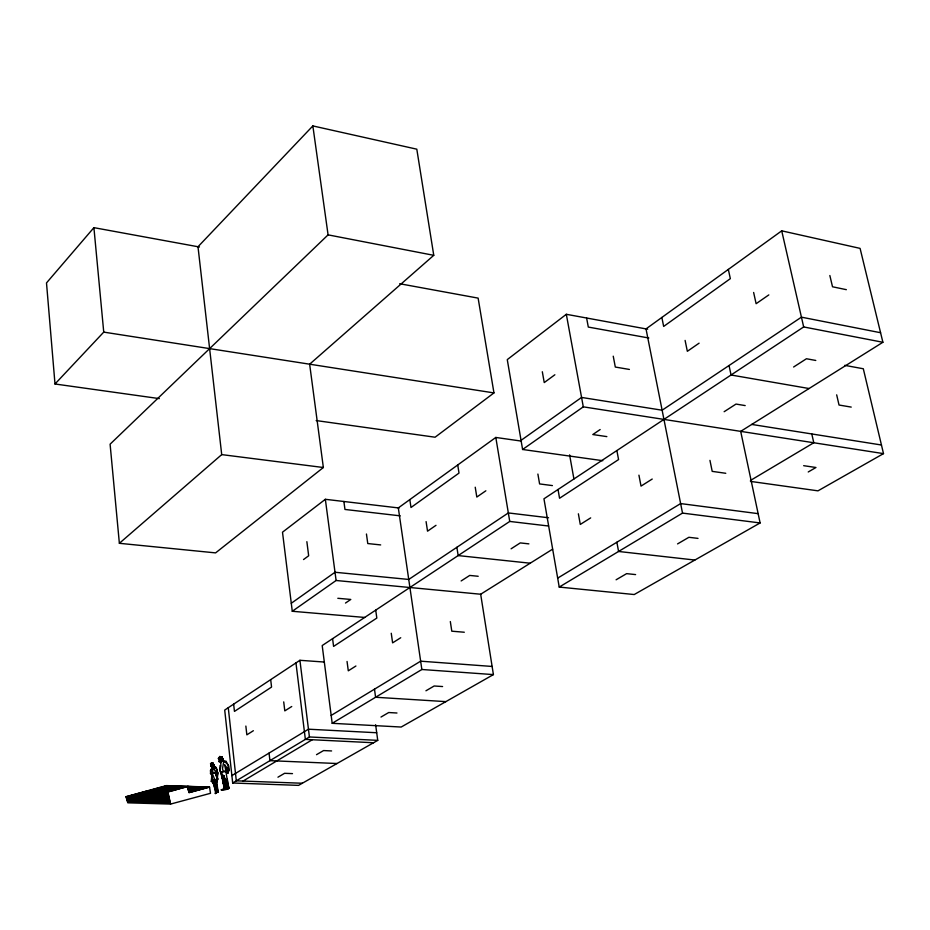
<?xml version="1.0" encoding="UTF-8"?>
<svg xmlns="http://www.w3.org/2000/svg" width="930" height="930" viewBox="0 0 930 930"><rect width="100%" height="100%" fill="white"/><g stroke="black" fill="none" stroke-linecap="round" stroke-linejoin="round"><path stroke-width="1.4" d="M225.362 778.84L226.92 789.303L221.538 790.151L224.374 788.687L221.491 771.772M221.48 774.504L219.864 770.424L220.922 765.936L220.677 761.856L222.677 760.415L222.572 758.787L219.84 758.206L220.736 762.705L222.677 760.415L226.106 761.391L228.548 765.785L228.978 770.365L228.024 772.714L227.036 767.924L224.595 764.716C226.443 772.586 226.874 780.421 229.047 788.198L228.245 788.826L225.56 787.478L228.024 785.385L229.047 788.198L226.967 786.675L226.037 780.688L222.526 774.434L222.224 778.422L224.374 788.687M220.166 759.066L218.922 758.369L219.724 756.532L222.189 756.892L222.456 758.927L221.201 759.182M219.864 770.424L219.992 765.588M220.677 761.856L220.736 762.705L218.992 761.542L219.108 758.357L219.84 758.206M213.458 763.728L212.133 763.995L212.389 762.728L213.854 766.029L210.68 769.784L210.506 773.621L215.121 772.551L217.608 778.84L216.702 780.712L217.69 772.609L215.923 767.39L212.482 765.564L211.924 763.321L213.214 762.833L212.389 762.728L210.587 763.577L211.005 766.39L212.644 767.459L214.284 765.018L211.924 763.321L210.587 763.577L211.005 766.39L212.482 765.564M216.841 769.005L216.562 774.585L217.411 778.817L217.667 773.121L215.923 767.39L210.32 770.889M228.024 772.714L228.548 765.785C226.815 762.693 223.456 760.438 219.817 760.868L218.992 761.542M217.411 778.817L217.271 776.073L215.202 772.656L212.121 773.074C214.597 779.108 217.422 785.664 217.027 792.279L218.12 792.348L216.248 782.921L217.678 779.48L215.202 772.656L215.679 771.447L213.575 768.843M216.446 790.07L214.365 781.898L214.737 779.247L212.482 779.886L215.62 791.093L215.342 793.534L217.632 791.976L217.225 789.489L216.446 790.07L217.027 792.279L216.934 785.501M217.69 772.609L217.271 776.073L215.679 771.447L215.121 772.551M214.377 785.652L212.18 781.223L212.656 780.41L214.877 780.584L211.284 781.398L212.121 773.074M225.978 762.251L226.106 761.391M223.735 761.368L222.491 768.796L223.351 771.668L220.887 773.039L222.224 778.422L223.072 776.445L225.618 788.663L226.92 789.303L221.049 789.803L225.618 788.663M217.841 790.302L216.469 779.212L217.608 778.84M220.422 757.625L222.956 758.578L221.747 759.45L223.142 759.031L222.049 757.869C218.387 756.497 217.853 760.821 219.038 757.904M222.584 759.054L222.235 760.717L222.572 758.787M215.737 788.303L215.923 793.162L213.83 784.502L212.18 781.223L212.482 779.886L211.284 781.398M224.874 778.98L224.072 788.489L226.92 789.303M211.005 766.39L211.924 763.321L214.528 767.715M215.469 782.386L216.469 779.212M219.678 757.95L221.7 758.09L222.189 756.892L221.433 757.543L219.724 756.532L218.922 758.369M226.967 786.675L226.42 788.001L225.56 787.478L228.524 787.838L228.024 785.385M213.854 766.029L215.028 766.715L214.795 767.576L213.563 766.634L214.284 765.018M224.932 772.04L226.013 770.459L223.351 771.668M199.45 247.008L93.907 227.652L46.5 282.918L54.998 383.985L159.344 398.61M54.998 383.985L103.742 332.115L93.907 227.652M223.13 783.479L224.025 782.525L222.956 781.944M312.852 125.922L197.997 246.752L221.712 454.607L119.366 543.306L110.1 444.18L328.081 234.86L312.852 125.922L416.803 149.184L433.764 255.32L309.644 364.2L323.361 467.511L215.597 552.885L119.366 543.306M227.234 772.202L228.978 770.365L228.222 766.75M216.632 782.525L215.086 783.072L218.12 792.348L217.283 789.512M212.644 767.459L210.843 765.378M399.098 508.001L325.349 499.305L282.499 532.193L292.276 611.277L364.688 617.439M647.675 329.208L566.324 314.294L507.269 359.619L522.602 449.481L602.768 460.699M399.668 283.731L478.125 298.123L493.958 392.913L435.089 437.216L316.188 420.569M303.54 559.546L308.667 555.78L306.865 541.678M554.861 374.767L544.236 382.579L542.318 371.756M521.404 441.099L495.806 437.449L398.319 507.908L421.86 669.495L332.184 723.308L322.199 645.548L509.745 521.439L548.572 526.02M781.723 230.838L646.013 328.906L682.515 513.093L559.221 587.074L543.957 498.805L803.671 326.942L882.896 342.275L860.087 248.38L781.723 230.838L803.671 326.942M291.288 603.268L335.009 572.264L408.735 579.448L508.338 512.93L548.549 517.766M521.044 440.355L581.564 397.436L662.125 410.211L801.439 317.165L880.582 332.731M292.276 611.277L336.102 580.494L480.671 594.235L552.606 549.177M522.602 449.481L583.296 406.84L883.5 453.619L863.307 368.757L844.731 365.351M435.996 525.322L427.533 531.181L426.091 521.602M485.855 490.796L476.811 497.05L475.23 487.215M699.093 343.17L687.34 351.308L685.108 340.415M768.819 294.903L756.113 303.703L753.637 292.473M345.495 603.047L350.773 599.455L337.823 598.292M600.152 429.532L592.817 434.543L606.848 436.612M217.632 791.976L215.342 793.534L216.283 790.884L214.877 780.584M324.361 662.044L299.913 660.3L224.711 710.067L232.686 783.002L298.588 785.373L377.743 740.361L375.615 724.749M461.141 580.948L469.72 575.426L478.194 576.275M511.093 548.805L520.265 542.911L528.879 543.864M724.144 411.711L736.014 404.073L745.186 405.585M793.615 367.013L806.45 358.748L815.773 360.456M253.379 730.713L246.845 734.84L245.857 726.063M291.741 706.509L284.801 710.88L283.72 701.894M355.911 666.008L348.297 670.821L347.053 661.463M400.725 637.736L392.611 642.863L391.251 633.26M590.678 517.882L580.285 524.439L578.379 513.813M652.221 479.043L641.026 486.111L638.933 475.16M882.896 342.275L740.687 431.357L760.112 522.951L634.213 594.537L559.221 587.074M212.11 781.758L212.726 781.398L211.715 778.096L212.11 781.758L215.307 780.967M231.884 775.62L308.458 729.201L376.697 732.747M331.173 715.437L420.651 661.184L492.121 666.45M557.675 578.123L680.632 503.583L758.136 513.651M232.686 783.002L309.423 736.967L377.743 740.361M243.032 781.072L312.306 739.734M750.44 480.473L813.785 442.75L811.797 433.961M277.954 777.189L284.592 773.307L292.485 773.621M316.514 754.672L323.559 750.568L331.592 750.94M380.986 717.042L388.717 712.531L396.971 713.008M425.94 690.792L434.182 685.991L442.587 686.549M616.102 579.785L626.622 573.647L635.597 574.589M677.563 543.911L688.886 537.296L698.012 538.389M808.24 471.975L815.947 467.499L803.671 465.686M480.671 594.235L493.412 674.599L401.179 727.039L332.184 723.308M883.5 453.619L817.982 490.842L750.463 481.391M126.003 796.708L166.412 785.606L209.552 787.094L210.494 793.302L170.574 804.078L127.84 802.823L126.003 796.708L169.237 798.126M126.294 796.766L145.731 791.43M127.166 796.801L145.801 791.674M128.038 796.824L145.871 791.93M128.91 796.847L145.929 792.174M129.782 796.882L145.998 792.43M130.653 796.905L146.068 792.674M131.525 796.929L146.126 792.93M132.386 796.963L146.196 793.174M133.257 796.987L146.266 793.418M134.129 797.01L146.324 793.674M135.001 797.045L146.394 793.918M135.873 797.068L146.463 794.162M136.733 797.091L146.522 794.418M137.605 797.126L146.591 794.662M138.465 797.15L146.649 794.906M139.337 797.173L146.719 795.162M140.209 797.208L146.789 795.406M141.069 797.231L146.847 795.65M141.941 797.254L146.917 795.894M142.802 797.289L146.975 796.138M143.662 797.312L147.045 796.394M144.534 797.336L147.103 796.638M145.394 797.37L147.173 796.882M146.254 797.394L147.242 797.126M147.742 797.382L146.103 791.186L167.865 792L188.104 786.35L189.29 792.604L209.552 787.094M187.721 786.594L188.348 786.42M187.767 786.85L189.209 786.455M187.814 787.094L190.08 786.478M187.86 787.35L190.941 786.513M187.906 787.594L191.801 786.536M187.965 787.85L192.65 786.571M188.011 788.105L193.51 786.594M188.058 788.349L194.37 786.629M188.104 788.605L195.23 786.652M188.151 788.849L196.091 786.687M188.197 789.105L196.951 786.722M188.244 789.349L197.799 786.745M188.29 789.605L198.66 786.78M188.337 789.849L199.52 786.803M188.383 790.105L200.38 786.838M188.43 790.349L201.229 786.861M188.476 790.593L202.089 786.896M188.523 790.849L202.938 786.919M188.569 791.093L203.798 786.954M188.616 791.337L204.647 786.978M188.662 791.593L205.507 787.013M188.709 791.837L206.355 787.047M188.767 792.081L207.204 787.071M188.813 792.337L208.064 787.106M188.86 792.581L208.913 787.129M226.943 787.861L223.932 775.736L226.943 787.861L228.245 788.826L227.35 779.049M126.957 799.835L169.923 801.137M127.259 800.846L170.144 802.137M127.561 801.846L170.364 803.125M146.696 793.36L168.318 794.057M146.963 794.383L168.551 795.08M147.231 795.406L168.783 796.092M147.498 796.429L169.016 797.115M126.352 797.801L169.469 799.126M126.654 798.812L169.69 800.137M158.135 788.012L179.839 788.745M156.507 788.454L178.211 789.186M154.892 788.896L176.595 789.628M153.264 789.349L174.98 790.07M151.648 789.791L173.364 790.512M150.032 790.233L171.748 790.953M148.416 790.674L170.132 791.395M146.8 791.116L168.516 791.837M146.417 792.325L168.097 793.023M166.261 785.769L187.965 786.524M164.633 786.222L186.337 786.966M163.006 786.664L184.71 787.408M161.378 787.117L183.082 787.861M159.751 787.559L181.455 788.303M302.331 783.246L236.313 780.828L228.269 707.718M337.02 763.518L269.933 760.659L269.049 753.091M373.558 742.745L305.366 739.397L295.949 662.927M445.854 701.627L375.592 697.256L374.488 689.165M421.86 669.495L493.412 674.599M464.303 632.237L451.794 631.191L450.329 621.554M530.205 563.208L458.165 555.582L456.874 547.293M380.672 544.922L367.769 543.55L366.443 534.006M694.873 560.046L618.578 551.467L616.869 542.237M400.237 515.848L344.96 509.454L343.879 501.491M221.712 454.607L323.361 467.511M682.515 513.093L760.112 522.951M552.408 485.588L539.598 483.925L537.889 474.056M725.772 473.289L712.206 471.371L709.95 460.373M103.742 332.115L493.958 392.913M751.661 424.417L881.454 445.005M629.401 369.443L615.311 367.048L613.242 356.19M851.229 407.096L839.034 405.027L836.675 394.843M809.054 388.531L731.05 374.999L729.039 365.525M648.826 338.009L588.306 327.069L586.609 318.014M328.081 234.86L433.764 255.32M846.346 289.672L832.513 286.777L829.851 275.513M221.201 757.799L223.154 758.915M218.213 758.415L219.027 759.147M212.18 781.223L214.237 784.118M221.7 758.09L222.491 758.473M214.272 779.782L215.516 780.433M220.061 759.252L219.108 758.357M210.506 773.621L211.668 774.353M210.947 770.005L211.587 771.11M215.202 772.656L217.678 779.48M220.189 770.656L220.887 773.039M167.83 791.895L170.574 804.078M728.33 269.421L730.341 278.651L663.66 326.43L661.858 317.456M616.869 450.562L618.566 459.571L559.558 498.259L558.023 489.506M566.324 314.294L583.296 406.84M569.602 454.886L573.926 478.997M495.806 437.449L509.745 521.439M457.734 464.965L459.013 473.079L410.99 507.501L409.816 499.596M227.036 767.924L227.908 773.481M215.62 791.093L215.923 793.162M375.72 610.138L376.824 618.066L333.591 646.408L332.58 638.689M325.349 499.305L336.102 580.494M299.913 660.3L309.423 736.967M270.688 679.644L271.56 687.072L234.453 711.404L233.639 704.161M225.316 781.584L225.746 785.745M212.563 769.47L212.877 772.621M213.47 764.692L213.563 766.634M211.959 780.7L211.621 773.609L211.68 780.177"/></g></svg>
